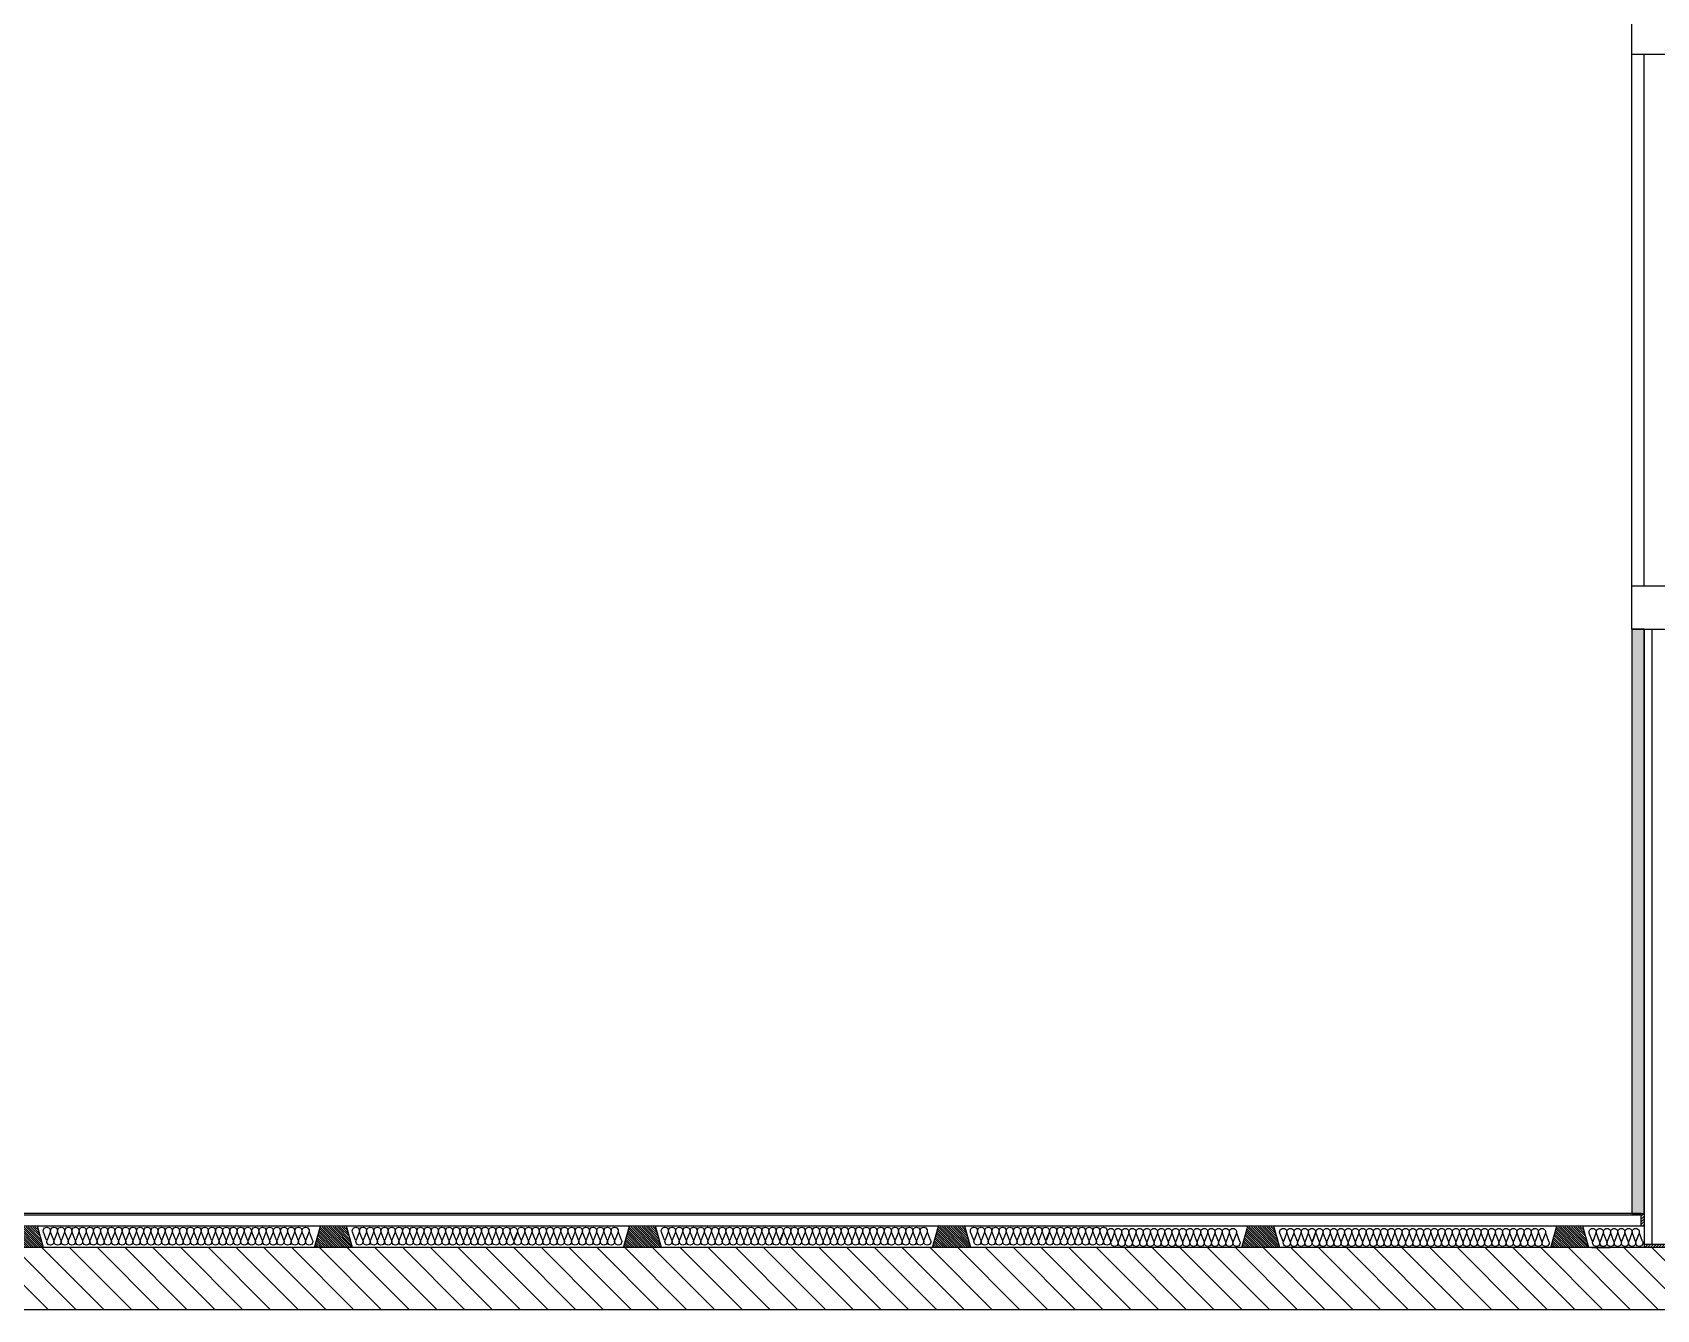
# Model space of a CAD drawing. Header units: millimetres. Extents: x 10 to 76.1, y 10 to 63.5.
# Drawn here: x 40.264 to 42.891, y 10 to 12.065 of the extents above; entities that cross this region are included whole.
import ezdxf

# ---------------------------------------------------------------- set-up
doc = ezdxf.new("R2010")
doc.units = ezdxf.units.MM
for name, color, linetype in [('durlok', 3, 'Continuous'), ('lana de vidrio', 2, 'Continuous'), ('Relleno', 9, 'Continuous'), ('relleno2d', 9, 'Continuous')]:
    doc.layers.add(name, color=color, linetype=linetype)

# ---------------------------------------------------------------- blocks, each defined once
blk = doc.blocks.new('*X8')
at = {"color": 0}
for p, q in [((628.8661, 452.4359), (628.8968, 452.4666)), ((628.8665, 452.4328), (628.9003, 452.4666)), ((628.8674, 452.4408), (628.8932, 452.4666)), ((628.8688, 452.4457), (628.8897, 452.4666)), ((628.87, 452.4328), (628.9038, 452.4666)), ((628.8702, 452.4506), (628.8862, 452.4666)), ((628.8715, 452.4555), (628.8826, 452.4666)), ((628.8729, 452.4604), (628.8791, 452.4666)), ((628.8736, 452.4328), (628.9074, 452.4666)), ((628.8743, 452.4653), (628.8756, 452.4666)), ((628.8771, 452.4328), (628.9109, 452.4666)), ((628.8806, 452.4328), (628.9145, 452.4666)), ((628.8842, 452.4328), (628.9175, 452.4661)), ((628.8877, 452.4328), (628.9183, 452.4633)), ((628.8912, 452.4328), (628.9191, 452.4606)), ((628.8948, 452.4328), (628.9198, 452.4578)), ((628.8983, 452.4328), (628.9206, 452.4551)), ((628.9019, 452.4328), (628.9214, 452.4523)), ((628.9054, 452.4328), (628.9222, 452.4495)), ((628.9089, 452.4328), (628.9229, 452.4468)), ((628.9125, 452.4328), (628.9237, 452.444)), ((628.916, 452.4328), (628.9245, 452.4412)), ((628.9195, 452.4328), (628.9253, 452.4385)), ((628.9231, 452.4328), (628.926, 452.4357)), ((628.9266, 452.4328), (628.9268, 452.4329))]:
    blk.add_line(p, q, dxfattribs=at)

msp = doc.modelspace()

# ---------------------------------------------------------------- hatches: boundary and pattern name
at = {"extrusion": (-1.22465e-16, 0, -1)}
h = msp.add_hatch(dxfattribs=at)
h.set_pattern_fill('ANSI31', color=256, scale=0.001, angle=90)
h.set_pattern_definition([(135, (-53.37065, -13.7664086), (-0.00224506403, -0.00224506403), [])])
h.paths.add_polyline_path([(-42.8714, 10.135), (-42.8664, 10.135), (-42.8664, 10.155), (-42.8714, 10.155)])
h = msp.add_hatch(dxfattribs=at)
h.set_pattern_fill('ANSI31', color=256, scale=0.001, angle=90)
h.set_pattern_definition([(135, (-55.8113595, -13.7664086), (-0.00224506403, -0.00224506403), [])])
edge = h.paths.add_edge_path()
edge.add_line((-43.1439, 10.105), (-42.8714, 10.105))
edge.add_line((-43.1439, 10.105), (-43.1439, 10.1))
edge.add_line((-43.1439, 10.1), (-42.8714, 10.1))
edge.add_line((-42.8714, 10.105), (-42.8714, 10.1))
at = {"layer": 'Relleno'}
h = msp.add_hatch(dxfattribs=at)
h.set_pattern_fill('DOTS', color=256, scale=0.005, angle=90)
h.paths.add_polyline_path([(12.6675, 10.155), (12.6475, 10.155), (12.6475, 12.715), (12.6675, 12.715)])
h.paths.add_polyline_path([(12.96, 10.155), (12.94, 10.155), (12.94, 12.715), (12.96, 12.715)])
h.paths.add_polyline_path([(19.1807, 10.155), (19.1607, 10.155), (19.1607, 12.715), (19.1807, 12.715)])
h.paths.add_polyline_path([(36.6306, 10.155), (36.6506, 10.155), (36.6506, 12.7366), (36.6306, 12.7366)])
h.paths.add_polyline_path([(42.8514, 10.155), (42.8714, 10.155), (42.8714, 11.1), (42.8514, 11.1)])
h.paths.add_polyline_path([(43.1439, 10.155), (43.1639, 10.155), (43.1639, 11.1), (43.1439, 11.1)])
h.paths.add_polyline_path([(43.1439, 12.1), (43.1639, 12.1), (43.1639, 12.7366), (43.1439, 12.7366)])
h.paths.add_polyline_path([(42.8514, 12.1), (42.8714, 12.1), (42.8714, 12.7366), (42.8514, 12.7366)])
h.paths.add_polyline_path([(45.2921, 10.155), (45.3121, 10.155), (45.3121, 12.7366), (45.2921, 12.7366)])
h.paths.add_polyline_path([(36.8806, 25.5073), (36.9006, 25.5073), (36.9006, 22.9473), (36.8806, 22.9473)])
h.paths.add_polyline_path([(44.119, 23.9523), (44.139, 23.9523), (44.139, 22.9473), (44.119, 22.9473)])
h.paths.add_polyline_path([(44.1192, 24.8923), (44.1392, 24.8923), (44.1392, 25.1489), (44.1192, 25.1489)])
h.paths.add_polyline_path([(12.6675, 23.9214), (12.6475, 23.9214), (12.6475, 24.8664), (12.6675, 24.8664)])
h.paths.add_polyline_path([(12.6475, 25.8664), (12.6675, 25.8664), (12.6675, 26.4814), (12.6475, 26.4814)])
at = {"layer": 'relleno2d', "linetype": 'Continuous'}
h = msp.add_hatch(dxfattribs=at)
h.set_pattern_fill('ANSI31', color=8, scale=0.01, angle=90, style=0)
h.paths.add_polyline_path([(45.8114, 10), (45.8114, 10.1), (36.1314, 10.1), (36.1314, 10)])

# ---------------------------------------------------------------- linework, layer by layer
at = {"extrusion": (-1.22465e-16, 0, -1)}
for p, q in [((42.8664, 10.155), (36.6356, 10.155)), ((42.8664, 10.135), (42.8664, 10.153)), ((43.1439, 10.105), (42.8714, 10.105)), ((42.8988, 10.105), (42.8714, 10.105)), ((42.8714, 10.105), (42.8714, 10.1))]:
    msp.add_line(p, q, dxfattribs=at)
at = {"linetype": 'Continuous', "extrusion": (0, 1, 0)}
for p, q in [((36.6356, 10.153), (42.8664, 10.153)), ((42.8664, 10.135), (36.6356, 10.135)), ((45.6064, 10.1), (36.3364, 10.1)), ((42.7864, 10.1), (42.8164, 10.1)), ((36.1314, 10), (45.8114, 10))]:
    msp.add_line(p, q, dxfattribs=at)
at = {"color": 1, "extrusion": (-1.22465e-16, 0, -1)}
msp.add_lwpolyline([(-42.8514, 10.155), (-42.8714, 10.155), (-42.8714, 11.1), (-42.8514, 11.1)], close=True, dxfattribs=at)
at = {"extrusion": (-1.22465e-16, 0, -1)}
msp.add_lwpolyline([(-42.8714, 10.135), (-42.8664, 10.135), (-42.8664, 10.155), (-42.8714, 10.155)], close=True, dxfattribs=at)
at = {"layer": 'durlok', "extrusion": (0, 1, 0)}
for p, q in [((42.8514, 12.03), (42.8514, 12.1)), ((42.8514, 12.03), (43.1164, 12.03)), ((42.8514, 11.17), (42.8514, 12.03)), ((42.8514, 11.17), (43.1164, 11.17)), ((42.8514, 11.1), (42.8514, 11.17)), ((42.8514, 11.1), (43.1639, 11.1))]:
    msp.add_line(p, q, dxfattribs=at)
at = {"layer": 'durlok'}
msp.add_line((42.8714, 11.17), (42.8714, 12.03), dxfattribs=at)
at = {"layer": 'durlok', "extrusion": (-1.22465e-16, 0, -1)}
for p, q in [((42.8714, 11.1), (42.8714, 10.105)), ((42.8839, 11.1), (42.8839, 10.105))]:
    msp.add_line(p, q, dxfattribs=at)
at = {"layer": 'lana de vidrio', "extrusion": (-1.22465e-16, 0, -1)}
for p, q in [((40.2818, 10.1), (40.2721, 10.135)), ((40.7202, 10.1), (40.73, 10.135)), ((40.7818, 10.1), (40.7721, 10.135)), ((41.2202, 10.1), (41.23, 10.135)), ((41.2818, 10.1), (41.2721, 10.135)), ((41.7202, 10.1), (41.73, 10.135)), ((41.7818, 10.1), (41.7721, 10.135)), ((42.2202, 10.1), (42.23, 10.135)), ((42.2818, 10.1), (42.2721, 10.135)), ((42.7202, 10.1), (42.73, 10.135)), ((42.7818, 10.1), (42.7721, 10.135))]:
    msp.add_line(p, q, dxfattribs=at)
at = {"layer": 'lana de vidrio', "color": 2, "extrusion": (-1.22465e-16, 0, -1)}
for p, q in [((40.2868, 10.112), (40.2818, 10.1253)), ((40.2868, 10.112), (40.2818, 10.1253)), ((40.2868, 10.112), (40.2818, 10.1253)), ((40.2926, 10.1253), (40.2876, 10.112)), ((40.2984, 10.112), (40.2934, 10.1253)), ((40.3042, 10.1253), (40.2992, 10.112)), ((40.31, 10.112), (40.305, 10.1253)), ((40.3158, 10.1253), (40.3108, 10.112)), ((40.3217, 10.112), (40.3166, 10.1253)), ((40.3275, 10.1253), (40.3224, 10.112)), ((40.3333, 10.112), (40.3282, 10.1253)), ((40.3391, 10.1253), (40.334, 10.112)), ((40.3449, 10.112), (40.3398, 10.1253)), ((40.3507, 10.1253), (40.3456, 10.112)), ((40.3565, 10.112), (40.3514, 10.1253)), ((40.3623, 10.1253), (40.3572, 10.112)), ((40.3681, 10.112), (40.3631, 10.1253)), ((40.3739, 10.1253), (40.3689, 10.112)), ((40.3739, 10.1253), (40.3689, 10.112)), ((40.3797, 10.112), (40.3747, 10.1253)), ((40.3855, 10.1253), (40.3805, 10.112)), ((40.3913, 10.112), (40.3863, 10.1253)), ((40.3971, 10.1253), (40.3921, 10.112)), ((40.4029, 10.112), (40.3979, 10.1253)), ((40.4088, 10.1253), (40.4037, 10.112)), ((40.4146, 10.112), (40.4095, 10.1253)), ((40.4204, 10.1253), (40.4153, 10.112)), ((40.4262, 10.112), (40.4211, 10.1253)), ((40.432, 10.1253), (40.4269, 10.112)), ((40.4378, 10.112), (40.4327, 10.1253)), ((40.4436, 10.1253), (40.4385, 10.112)), ((40.4494, 10.112), (40.4444, 10.1253)), ((40.4552, 10.1253), (40.4502, 10.112)), ((40.461, 10.112), (40.456, 10.1253)), ((40.4668, 10.1253), (40.4618, 10.112)), ((40.4726, 10.112), (40.4676, 10.1253)), ((40.4784, 10.1253), (40.4734, 10.112)), ((40.4842, 10.112), (40.4792, 10.1253)), ((40.4901, 10.1253), (40.485, 10.112)), ((40.4959, 10.112), (40.4908, 10.1253)), ((40.5017, 10.1253), (40.4966, 10.112)), ((40.5075, 10.112), (40.5024, 10.1253)), ((40.5133, 10.1253), (40.5082, 10.112)), ((40.5191, 10.112), (40.514, 10.1253)), ((40.5249, 10.1253), (40.5198, 10.112)), ((40.5307, 10.112), (40.5257, 10.1253)), ((40.5365, 10.1253), (40.5315, 10.112)), ((40.5423, 10.112), (40.5373, 10.1253)), ((40.5481, 10.1253), (40.5431, 10.112)), ((40.5539, 10.112), (40.5489, 10.1253)), ((40.5597, 10.1253), (40.5547, 10.112)), ((40.5655, 10.112), (40.5605, 10.1253)), ((40.5713, 10.1253), (40.5663, 10.112)), ((40.5772, 10.112), (40.5721, 10.1253)), ((40.583, 10.1253), (40.5779, 10.112)), ((40.5888, 10.112), (40.5837, 10.1253)), ((40.5946, 10.1253), (40.5895, 10.112)), ((40.6004, 10.112), (40.5953, 10.1253)), ((40.6062, 10.1253), (40.6011, 10.112)), ((40.612, 10.112), (40.6069, 10.1253)), ((40.6178, 10.1253), (40.6128, 10.112)), ((40.6184, 10.1253), (40.6133, 10.112)), ((40.6242, 10.112), (40.6191, 10.1253)), ((40.63, 10.1253), (40.6249, 10.112)), ((40.6358, 10.112), (40.6307, 10.1253)), ((40.6358, 10.112), (40.6307, 10.1253)), ((40.6416, 10.1253), (40.6366, 10.112)), ((40.6474, 10.112), (40.6424, 10.1253)), ((40.6532, 10.1253), (40.6482, 10.112)), ((40.659, 10.112), (40.654, 10.1253)), ((40.6648, 10.1253), (40.6598, 10.112)), ((40.6706, 10.112), (40.6656, 10.1253)), ((40.6764, 10.1253), (40.6714, 10.112)), ((40.6823, 10.112), (40.6772, 10.1253)), ((40.6881, 10.1253), (40.683, 10.112)), ((40.6939, 10.112), (40.6888, 10.1253)), ((40.6997, 10.1253), (40.6946, 10.112)), ((40.7055, 10.112), (40.7004, 10.1253)), ((40.7113, 10.1253), (40.7062, 10.112)), ((40.7171, 10.112), (40.712, 10.1253)), ((40.7171, 10.112), (40.712, 10.1253)), ((40.7171, 10.112), (40.712, 10.1253)), ((40.7868, 10.112), (40.7817, 10.1253)), ((40.7926, 10.1253), (40.7875, 10.112)), ((40.7984, 10.112), (40.7933, 10.1253)), ((40.8042, 10.1253), (40.7991, 10.112)), ((40.8042, 10.1253), (40.7991, 10.112)), ((40.81, 10.112), (40.805, 10.1253)), ((40.8158, 10.1253), (40.8108, 10.112)), ((40.8216, 10.112), (40.8166, 10.1253)), ((40.8274, 10.1253), (40.8224, 10.112)), ((40.8332, 10.112), (40.8282, 10.1253)), ((40.839, 10.1253), (40.834, 10.112)), ((40.8448, 10.112), (40.8398, 10.1253)), ((40.8507, 10.1253), (40.8456, 10.112)), ((40.8565, 10.112), (40.8514, 10.1253)), ((40.8623, 10.1253), (40.8572, 10.112)), ((40.8681, 10.112), (40.863, 10.1253)), ((40.8739, 10.1253), (40.8688, 10.112)), ((40.8797, 10.112), (40.8746, 10.1253)), ((40.8855, 10.1253), (40.8804, 10.112)), ((40.8913, 10.112), (40.8863, 10.1253)), ((40.8971, 10.1253), (40.8921, 10.112)), ((40.9029, 10.112), (40.8979, 10.1253)), ((40.9087, 10.1253), (40.9037, 10.112)), ((40.9145, 10.112), (40.9095, 10.1253)), ((40.9203, 10.1253), (40.9153, 10.112)), ((40.9261, 10.112), (40.9211, 10.1253)), ((40.932, 10.1253), (40.9269, 10.112)), ((40.9378, 10.112), (40.9327, 10.1253)), ((40.9436, 10.1253), (40.9385, 10.112)), ((40.9494, 10.112), (40.9443, 10.1253)), ((40.9552, 10.1253), (40.9501, 10.112)), ((40.961, 10.112), (40.9559, 10.1253)), ((40.9668, 10.1253), (40.9617, 10.112)), ((40.9726, 10.112), (40.9675, 10.1253)), ((40.9784, 10.1253), (40.9734, 10.112)), ((40.9842, 10.112), (40.9792, 10.1253)), ((40.99, 10.1253), (40.985, 10.112)), ((40.9958, 10.112), (40.9908, 10.1253)), ((41.0016, 10.1253), (40.9966, 10.112)), ((41.0074, 10.112), (41.0024, 10.1253)), ((41.0132, 10.1253), (41.0082, 10.112)), ((41.0191, 10.112), (41.014, 10.1253)), ((41.0249, 10.1253), (41.0198, 10.112)), ((41.0307, 10.112), (41.0256, 10.1253)), ((41.0365, 10.1253), (41.0314, 10.112)), ((41.0423, 10.112), (41.0372, 10.1253)), ((41.0481, 10.1253), (41.043, 10.112)), ((41.0487, 10.1253), (41.0436, 10.112)), ((41.0545, 10.112), (41.0494, 10.1253)), ((41.0603, 10.1253), (41.0552, 10.112)), ((41.0661, 10.112), (41.061, 10.1253)), ((41.0661, 10.112), (41.061, 10.1253)), ((41.0719, 10.1253), (41.0668, 10.112)), ((41.0777, 10.112), (41.0726, 10.1253)), ((41.0835, 10.1253), (41.0785, 10.112)), ((41.0893, 10.112), (41.0843, 10.1253)), ((41.0951, 10.1253), (41.0901, 10.112)), ((41.1009, 10.112), (41.0959, 10.1253)), ((41.1067, 10.1253), (41.1017, 10.112)), ((41.1125, 10.112), (41.1075, 10.1253)), ((41.1183, 10.1253), (41.1133, 10.112)), ((41.1241, 10.112), (41.1191, 10.1253)), ((41.13, 10.1253), (41.1249, 10.112)), ((41.1358, 10.112), (41.1307, 10.1253)), ((41.1416, 10.1253), (41.1365, 10.112)), ((41.1474, 10.112), (41.1423, 10.1253)), ((41.1474, 10.112), (41.1423, 10.1253)), ((41.1474, 10.112), (41.1423, 10.1253)), ((41.1532, 10.1253), (41.1481, 10.112)), ((41.159, 10.112), (41.1539, 10.1253)), ((41.1648, 10.1253), (41.1597, 10.112)), ((41.1706, 10.112), (41.1656, 10.1253)), ((41.1764, 10.1253), (41.1714, 10.112)), ((41.1822, 10.112), (41.1772, 10.1253)), ((41.188, 10.1253), (41.183, 10.112)), ((41.1938, 10.112), (41.1888, 10.1253)), ((41.1996, 10.1253), (41.1946, 10.112)), ((41.2054, 10.112), (41.2004, 10.1253)), ((41.2113, 10.1253), (41.2062, 10.112)), ((41.2171, 10.112), (41.212, 10.1253)), ((41.2867, 10.112), (41.2817, 10.1253)), ((41.2926, 10.1253), (41.2875, 10.112)), ((41.2984, 10.112), (41.2933, 10.1253)), ((41.3042, 10.1253), (41.2991, 10.112)), ((41.31, 10.112), (41.3049, 10.1253)), ((41.3158, 10.1253), (41.3107, 10.112)), ((41.3216, 10.112), (41.3165, 10.1253)), ((41.3274, 10.1253), (41.3223, 10.112)), ((41.3332, 10.112), (41.3281, 10.1253)), ((41.339, 10.1253), (41.334, 10.112)), ((41.3448, 10.112), (41.3398, 10.1253)), ((41.3506, 10.1253), (41.3456, 10.112)), ((41.3564, 10.112), (41.3514, 10.1253)), ((41.3622, 10.1253), (41.3572, 10.112)), ((41.368, 10.112), (41.363, 10.1253)), ((41.3738, 10.1253), (41.3688, 10.112)), ((41.3797, 10.112), (41.3746, 10.1253)), ((41.3855, 10.1253), (41.3804, 10.112)), ((41.3913, 10.112), (41.3862, 10.1253)), ((41.3971, 10.1253), (41.392, 10.112)), ((41.4029, 10.112), (41.3978, 10.1253)), ((41.4087, 10.1253), (41.4036, 10.112)), ((41.4145, 10.112), (41.4094, 10.1253)), ((41.4203, 10.1253), (41.4153, 10.112)), ((41.4261, 10.112), (41.4211, 10.1253)), ((41.4319, 10.1253), (41.4269, 10.112)), ((41.4377, 10.112), (41.4327, 10.1253)), ((41.4435, 10.1253), (41.4385, 10.112)), ((41.4493, 10.112), (41.4443, 10.1253)), ((41.4551, 10.1253), (41.4501, 10.112)), ((41.461, 10.112), (41.4559, 10.1253)), ((41.4668, 10.1253), (41.4617, 10.112)), ((41.4726, 10.112), (41.4675, 10.1253)), ((41.4784, 10.1253), (41.4733, 10.112)), ((41.4789, 10.1253), (41.4739, 10.112)), ((41.4847, 10.112), (41.4797, 10.1253)), ((41.4906, 10.1253), (41.4855, 10.112)), ((41.4964, 10.112), (41.4913, 10.1253)), ((41.4964, 10.112), (41.4913, 10.1253)), ((41.5022, 10.1253), (41.4971, 10.112)), ((41.508, 10.112), (41.5029, 10.1253)), ((41.5138, 10.1253), (41.5087, 10.112)), ((41.5196, 10.112), (41.5145, 10.1253)), ((41.5254, 10.1253), (41.5203, 10.112)), ((41.5312, 10.112), (41.5262, 10.1253)), ((41.537, 10.1253), (41.532, 10.112)), ((41.5428, 10.112), (41.5378, 10.1253)), ((41.5486, 10.1253), (41.5436, 10.112)), ((41.5544, 10.112), (41.5494, 10.1253)), ((41.5602, 10.1253), (41.5552, 10.112)), ((41.566, 10.112), (41.561, 10.1253)), ((41.5719, 10.1253), (41.5668, 10.112)), ((41.5777, 10.112), (41.5726, 10.1253)), ((41.5777, 10.112), (41.5726, 10.1253)), ((41.5777, 10.112), (41.5726, 10.1253)), ((41.5835, 10.1253), (41.5784, 10.112)), ((41.5893, 10.112), (41.5842, 10.1253)), ((41.5951, 10.1253), (41.59, 10.112)), ((41.6009, 10.112), (41.5958, 10.1253)), ((41.6067, 10.1253), (41.6016, 10.112)), ((41.6125, 10.112), (41.6075, 10.1253)), ((41.6183, 10.1253), (41.6133, 10.112)), ((41.6241, 10.112), (41.6191, 10.1253)), ((41.6299, 10.1253), (41.6249, 10.112)), ((41.6357, 10.112), (41.6307, 10.1253)), ((41.6415, 10.1253), (41.6365, 10.112)), ((41.6473, 10.112), (41.6423, 10.1253)), ((41.6532, 10.1253), (41.6481, 10.112)), ((41.659, 10.112), (41.6539, 10.1253)), ((41.6648, 10.1253), (41.6597, 10.112)), ((41.6648, 10.1253), (41.6597, 10.112)), ((41.6706, 10.112), (41.6655, 10.1253)), ((41.6764, 10.1253), (41.6713, 10.112)), ((41.6822, 10.112), (41.6771, 10.1253)), ((41.688, 10.1253), (41.6829, 10.112)), ((41.6938, 10.112), (41.6887, 10.1253)), ((41.6996, 10.1253), (41.6946, 10.112)), ((41.7054, 10.112), (41.7004, 10.1253)), ((41.7112, 10.1253), (41.7062, 10.112)), ((41.717, 10.112), (41.712, 10.1253)), ((41.7867, 10.112), (41.7817, 10.1253)), ((41.7925, 10.1253), (41.7875, 10.112)), ((41.7983, 10.112), (41.7933, 10.1253)), ((41.8041, 10.1253), (41.7991, 10.112)), ((41.8099, 10.112), (41.8049, 10.1253)), ((41.8157, 10.1253), (41.8107, 10.112)), ((41.8216, 10.112), (41.8165, 10.1253)), ((41.8274, 10.1253), (41.8223, 10.112)), ((41.8332, 10.112), (41.8281, 10.1253)), ((41.839, 10.1253), (41.8339, 10.112)), ((41.8448, 10.112), (41.8397, 10.1253)), ((41.8506, 10.1253), (41.8455, 10.112)), ((41.8564, 10.112), (41.8513, 10.1253)), ((41.8622, 10.1253), (41.8572, 10.112)), ((41.868, 10.112), (41.863, 10.1253)), ((41.8738, 10.1253), (41.8688, 10.112)), ((41.8796, 10.112), (41.8746, 10.1253)), ((41.8854, 10.1253), (41.8804, 10.112)), ((41.8912, 10.112), (41.8862, 10.1253)), ((41.897, 10.1253), (41.892, 10.112)), ((41.9029, 10.112), (41.8978, 10.1253)), ((41.9087, 10.1253), (41.9036, 10.112)), ((41.9092, 10.1253), (41.9042, 10.112)), ((41.915, 10.112), (41.91, 10.1253)), ((41.9208, 10.1253), (41.9158, 10.112)), ((41.9266, 10.112), (41.9216, 10.1253)), ((41.9266, 10.112), (41.9216, 10.1253)), ((41.9325, 10.1253), (41.9274, 10.112)), ((41.9383, 10.112), (41.9332, 10.1253)), ((41.9441, 10.1253), (41.939, 10.112)), ((41.9499, 10.112), (41.9448, 10.1253)), ((41.9557, 10.1253), (41.9506, 10.112)), ((41.9615, 10.112), (41.9564, 10.1253)), ((41.9673, 10.1253), (41.9622, 10.112)), ((41.9731, 10.112), (41.9681, 10.1253)), ((41.9789, 10.1253), (41.9739, 10.112)), ((41.9847, 10.112), (41.9797, 10.1253)), ((41.9905, 10.1253), (41.9855, 10.112)), ((41.9963, 10.112), (41.9913, 10.1253)), ((42.0021, 10.1253), (41.9971, 10.112)), ((42.0079, 10.112), (42.0029, 10.1253)), ((42.0083, 10.1099), (42.0033, 10.1232)), ((42.0083, 10.1099), (42.0033, 10.1232)), ((42.0141, 10.1232), (42.0091, 10.1099)), ((42.0199, 10.1099), (42.0149, 10.1232)), ((42.0257, 10.1232), (42.0207, 10.1099)), ((42.0316, 10.1099), (42.0265, 10.1232)), ((42.0374, 10.1232), (42.0323, 10.1099)), ((42.0432, 10.1099), (42.0381, 10.1232)), ((42.049, 10.1232), (42.0439, 10.1099)), ((42.0548, 10.1099), (42.0497, 10.1232)), ((42.0606, 10.1232), (42.0555, 10.1099)), ((42.0664, 10.1099), (42.0613, 10.1232)), ((42.0722, 10.1232), (42.0671, 10.1099)), ((42.078, 10.1099), (42.073, 10.1232)), ((42.0838, 10.1232), (42.0788, 10.1099)), ((42.0896, 10.1099), (42.0846, 10.1232)), ((42.0954, 10.1232), (42.0904, 10.1099)), ((42.0954, 10.1232), (42.0904, 10.1099)), ((42.1012, 10.1099), (42.0962, 10.1232)), ((42.107, 10.1232), (42.102, 10.1099)), ((42.1128, 10.1099), (42.1078, 10.1232)), ((42.1187, 10.1232), (42.1136, 10.1099)), ((42.1245, 10.1099), (42.1194, 10.1232)), ((42.1303, 10.1232), (42.1252, 10.1099)), ((42.1361, 10.1099), (42.131, 10.1232)), ((42.1419, 10.1232), (42.1368, 10.1099)), ((42.1477, 10.1099), (42.1426, 10.1232)), ((42.1535, 10.1232), (42.1484, 10.1099)), ((42.1593, 10.1099), (42.1543, 10.1232)), ((42.1651, 10.1232), (42.1601, 10.1099)), ((42.1709, 10.1099), (42.1659, 10.1232)), ((42.1767, 10.1232), (42.1717, 10.1099)), ((42.1825, 10.1099), (42.1775, 10.1232)), ((42.1883, 10.1232), (42.1833, 10.1099)), ((42.1941, 10.1099), (42.1891, 10.1232)), ((42.2, 10.1232), (42.1949, 10.1099)), ((42.2058, 10.1099), (42.2007, 10.1232)), ((42.2116, 10.1232), (42.2065, 10.1099)), ((42.2174, 10.1099), (42.2123, 10.1232)), ((42.2871, 10.1099), (42.282, 10.1232)), ((42.2929, 10.1232), (42.2878, 10.1099)), ((42.2987, 10.1099), (42.2936, 10.1232)), ((42.3045, 10.1232), (42.2994, 10.1099)), ((42.3103, 10.1099), (42.3052, 10.1232)), ((42.3161, 10.1232), (42.311, 10.1099)), ((42.3219, 10.1099), (42.3168, 10.1232)), ((42.3277, 10.1232), (42.3227, 10.1099)), ((42.3335, 10.1099), (42.3285, 10.1232)), ((42.3393, 10.1232), (42.3343, 10.1099)), ((42.3399, 10.1232), (42.3348, 10.1099)), ((42.3457, 10.1099), (42.3406, 10.1232)), ((42.3515, 10.1232), (42.3465, 10.1099)), ((42.3573, 10.1099), (42.3523, 10.1232)), ((42.3573, 10.1099), (42.3523, 10.1232)), ((42.3631, 10.1232), (42.3581, 10.1099)), ((42.3689, 10.1099), (42.3639, 10.1232)), ((42.3747, 10.1232), (42.3697, 10.1099)), ((42.3805, 10.1099), (42.3755, 10.1232)), ((42.3863, 10.1232), (42.3813, 10.1099)), ((42.3922, 10.1099), (42.3871, 10.1232)), ((42.398, 10.1232), (42.3929, 10.1099)), ((42.4038, 10.1099), (42.3987, 10.1232)), ((42.4096, 10.1232), (42.4045, 10.1099)), ((42.4154, 10.1099), (42.4103, 10.1232)), ((42.4212, 10.1232), (42.4161, 10.1099)), ((42.427, 10.1099), (42.4219, 10.1232)), ((42.4328, 10.1232), (42.4277, 10.1099)), ((42.4386, 10.1099), (42.4336, 10.1232)), ((42.4386, 10.1099), (42.4336, 10.1232)), ((42.4386, 10.1099), (42.4336, 10.1232)), ((42.4444, 10.1232), (42.4394, 10.1099)), ((42.4502, 10.1099), (42.4452, 10.1232)), ((42.456, 10.1232), (42.451, 10.1099)), ((42.4618, 10.1099), (42.4568, 10.1232)), ((42.4676, 10.1232), (42.4626, 10.1099)), ((42.4734, 10.1099), (42.4684, 10.1232)), ((42.4793, 10.1232), (42.4742, 10.1099)), ((42.4851, 10.1099), (42.48, 10.1232)), ((42.4909, 10.1232), (42.4858, 10.1099)), ((42.4967, 10.1099), (42.4916, 10.1232)), ((42.5025, 10.1232), (42.4974, 10.1099)), ((42.5083, 10.1099), (42.5032, 10.1232)), ((42.5141, 10.1232), (42.509, 10.1099)), ((42.5199, 10.1099), (42.5149, 10.1232)), ((42.5257, 10.1232), (42.5207, 10.1099)), ((42.5257, 10.1232), (42.5207, 10.1099)), ((42.5315, 10.1099), (42.5265, 10.1232)), ((42.5373, 10.1232), (42.5323, 10.1099)), ((42.5431, 10.1099), (42.5381, 10.1232)), ((42.5489, 10.1232), (42.5439, 10.1099)), ((42.5547, 10.1099), (42.5497, 10.1232)), ((42.5606, 10.1232), (42.5555, 10.1099)), ((42.5664, 10.1099), (42.5613, 10.1232)), ((42.5722, 10.1232), (42.5671, 10.1099)), ((42.578, 10.1099), (42.5729, 10.1232)), ((42.5838, 10.1232), (42.5787, 10.1099)), ((42.5896, 10.1099), (42.5845, 10.1232)), ((42.5954, 10.1232), (42.5903, 10.1099)), ((42.6012, 10.1099), (42.5962, 10.1232)), ((42.607, 10.1232), (42.602, 10.1099)), ((42.6128, 10.1099), (42.6078, 10.1232)), ((42.6186, 10.1232), (42.6136, 10.1099)), ((42.6244, 10.1099), (42.6194, 10.1232)), ((42.6302, 10.1232), (42.6252, 10.1099)), ((42.636, 10.1099), (42.631, 10.1232)), ((42.6419, 10.1232), (42.6368, 10.1099)), ((42.6477, 10.1099), (42.6426, 10.1232)), ((42.6535, 10.1232), (42.6484, 10.1099)), ((42.6593, 10.1099), (42.6542, 10.1232)), ((42.6651, 10.1232), (42.66, 10.1099)), ((42.6709, 10.1099), (42.6658, 10.1232)), ((42.6767, 10.1232), (42.6716, 10.1099)), ((42.6825, 10.1099), (42.6774, 10.1232)), ((42.6883, 10.1232), (42.6833, 10.1099)), ((42.6941, 10.1099), (42.6891, 10.1232)), ((42.6999, 10.1232), (42.6949, 10.1099)), ((42.7057, 10.1099), (42.7007, 10.1232)), ((42.7115, 10.1232), (42.7065, 10.1099)), ((42.7173, 10.1099), (42.7123, 10.1232)), ((42.7876, 10.1099), (42.7825, 10.1232)), ((42.7876, 10.1099), (42.7825, 10.1232)), ((42.7934, 10.1232), (42.7884, 10.1099)), ((42.7992, 10.1099), (42.7942, 10.1232)), ((42.805, 10.1232), (42.8, 10.1099)), ((42.8108, 10.1099), (42.8058, 10.1232)), ((42.8166, 10.1232), (42.8116, 10.1099)), ((42.8224, 10.1099), (42.8174, 10.1232)), ((42.8282, 10.1232), (42.8232, 10.1099)), ((42.834, 10.1099), (42.829, 10.1232)), ((42.8399, 10.1232), (42.8348, 10.1099)), ((42.8457, 10.1099), (42.8406, 10.1232)), ((42.8515, 10.1232), (42.8464, 10.1099)), ((42.8573, 10.1099), (42.8522, 10.1232)), ((42.8631, 10.1232), (42.858, 10.1099)), ((42.8689, 10.1099), (42.8638, 10.1232))]:
    msp.add_line(p, q, dxfattribs=at)
for centre, start, end in [((-40.2872, 10.1273), 339.2034, 200.7966), ((-40.2988, 10.1273), 339.2034, 200.7966), ((-40.3104, 10.1273), 339.2034, 200.7966), ((-40.322, 10.1273), 339.2034, 200.7966), ((-40.3336, 10.1273), 339.2034, 200.7966), ((-40.3453, 10.1273), 339.2034, 200.7966), ((-40.3569, 10.1273), 339.2034, 200.7966), ((-40.3685, 10.1273), 339.2034, 200.7966), ((-40.3801, 10.1273), 339.2034, 200.7966), ((-40.3917, 10.1273), 339.2034, 200.7966), ((-40.4033, 10.1273), 339.2034, 200.7966), ((-40.4149, 10.1273), 339.2034, 200.7966), ((-40.4266, 10.1273), 339.2034, 200.7966), ((-40.4382, 10.1273), 339.2034, 200.7966), ((-40.4498, 10.1273), 339.2034, 200.7966), ((-40.4614, 10.1273), 339.2034, 200.7966), ((-40.473, 10.1273), 339.2034, 200.7966), ((-40.4846, 10.1273), 339.2034, 200.7966), ((-40.4962, 10.1273), 339.2034, 200.7966), ((-40.5079, 10.1273), 339.2034, 200.7966), ((-40.5195, 10.1273), 339.2034, 200.7966), ((-40.5311, 10.1273), 339.2034, 200.7966), ((-40.5427, 10.1273), 339.2034, 200.7966), ((-40.5543, 10.1273), 339.2034, 200.7966), ((-40.5659, 10.1273), 339.2034, 200.7966), ((-40.5775, 10.1273), 339.2034, 200.7966), ((-40.5891, 10.1273), 339.2034, 200.7966), ((-40.6008, 10.1273), 339.2034, 200.7966), ((-40.6124, 10.1273), 339.2034, 200.7966), ((-40.6246, 10.1273), 339.2034, 200.7966), ((-40.6362, 10.1273), 339.2034, 200.7966), ((-40.6478, 10.1273), 339.2034, 200.7966), ((-40.6594, 10.1273), 339.2034, 200.7966), ((-40.671, 10.1273), 339.2034, 200.7966), ((-40.6826, 10.1273), 339.2034, 200.7966), ((-40.6942, 10.1273), 339.2034, 200.7966), ((-40.7059, 10.1273), 339.2034, 200.7966), ((-40.7872, 10.1273), 339.2034, 200.7966), ((-40.7988, 10.1273), 339.2034, 200.7966), ((-40.8104, 10.1273), 339.2034, 200.7966), ((-40.822, 10.1273), 339.2034, 200.7966), ((-40.8336, 10.1273), 339.2034, 200.7966), ((-40.8452, 10.1273), 339.2034, 200.7966), ((-40.8568, 10.1273), 339.2034, 200.7966), ((-40.8685, 10.1273), 339.2034, 200.7966), ((-40.8801, 10.1273), 339.2034, 200.7966), ((-40.8917, 10.1273), 339.2034, 200.7966), ((-40.9033, 10.1273), 339.2034, 200.7966), ((-40.9149, 10.1273), 339.2034, 200.7966), ((-40.9265, 10.1273), 339.2034, 200.7966), ((-40.9381, 10.1273), 339.2034, 200.7966), ((-40.9497, 10.1273), 339.2034, 200.7966), ((-40.9614, 10.1273), 339.2034, 200.7966), ((-40.973, 10.1273), 339.2034, 200.7966), ((-40.9846, 10.1273), 339.2034, 200.7966), ((-40.9962, 10.1273), 339.2034, 200.7966), ((-41.0078, 10.1273), 339.2034, 200.7966), ((-41.0194, 10.1273), 339.2034, 200.7966), ((-41.031, 10.1273), 339.2034, 200.7966), ((-41.0427, 10.1273), 339.2034, 200.7966), ((-41.0548, 10.1273), 339.2034, 200.7966), ((-41.0665, 10.1273), 339.2034, 200.7966), ((-41.0781, 10.1273), 339.2034, 200.7966), ((-41.0897, 10.1273), 339.2034, 200.7966), ((-41.1013, 10.1273), 339.2034, 200.7966), ((-41.1129, 10.1273), 339.2034, 200.7966), ((-41.1245, 10.1273), 339.2034, 200.7966), ((-41.1361, 10.1273), 339.2034, 200.7966), ((-41.1478, 10.1273), 339.2034, 200.7966), ((-41.1594, 10.1273), 339.2034, 200.7966), ((-41.171, 10.1273), 339.2034, 200.7966), ((-41.1826, 10.1273), 339.2034, 200.7966), ((-41.1942, 10.1273), 339.2034, 200.7966), ((-41.2058, 10.1273), 339.2034, 200.7966), ((-41.2871, 10.1273), 339.2034, 200.7966), ((-41.2987, 10.1273), 339.2034, 200.7966), ((-41.3103, 10.1273), 339.2034, 200.7966), ((-41.322, 10.1273), 339.2034, 200.7966), ((-41.3336, 10.1273), 339.2034, 200.7966), ((-41.3452, 10.1273), 339.2034, 200.7966), ((-41.3568, 10.1273), 339.2034, 200.7966), ((-41.3684, 10.1273), 339.2034, 200.7966), ((-41.38, 10.1273), 339.2034, 200.7966), ((-41.3916, 10.1273), 339.2034, 200.7966), ((-41.4033, 10.1273), 339.2034, 200.7966), ((-41.4149, 10.1273), 339.2034, 200.7966), ((-41.4265, 10.1273), 339.2034, 200.7966), ((-41.4381, 10.1273), 339.2034, 200.7966), ((-41.4497, 10.1273), 339.2034, 200.7966), ((-41.4613, 10.1273), 339.2034, 200.7966), ((-41.4729, 10.1273), 339.2034, 200.7966), ((-41.4851, 10.1273), 339.2034, 200.7966), ((-41.4967, 10.1273), 339.2034, 200.7966), ((-41.5084, 10.1273), 339.2034, 200.7966), ((-41.52, 10.1273), 339.2034, 200.7966), ((-41.5316, 10.1273), 339.2034, 200.7966), ((-41.5432, 10.1273), 339.2034, 200.7966), ((-41.5548, 10.1273), 339.2034, 200.7966), ((-41.5664, 10.1273), 339.2034, 200.7966), ((-41.578, 10.1273), 339.2034, 200.7966), ((-41.5897, 10.1273), 339.2034, 200.7966), ((-41.6013, 10.1273), 339.2034, 200.7966), ((-41.6129, 10.1273), 339.2034, 200.7966), ((-41.6245, 10.1273), 339.2034, 200.7966), ((-41.6361, 10.1273), 339.2034, 200.7966), ((-41.6477, 10.1273), 339.2034, 200.7966), ((-41.6593, 10.1273), 339.2034, 200.7966), ((-41.671, 10.1273), 339.2034, 200.7966), ((-41.6826, 10.1273), 339.2034, 200.7966), ((-41.6942, 10.1273), 339.2034, 200.7966), ((-41.7058, 10.1273), 339.2034, 200.7966), ((-41.7871, 10.1273), 339.2034, 200.7966), ((-41.7987, 10.1273), 339.2034, 200.7966), ((-41.8103, 10.1273), 339.2034, 200.7966), ((-41.8219, 10.1273), 339.2034, 200.7966), ((-41.8335, 10.1273), 339.2034, 200.7966), ((-41.8452, 10.1273), 339.2034, 200.7966), ((-41.8568, 10.1273), 339.2034, 200.7966), ((-41.8684, 10.1273), 339.2034, 200.7966), ((-41.88, 10.1273), 339.2034, 200.7966), ((-41.8916, 10.1273), 339.2034, 200.7966), ((-41.9032, 10.1273), 339.2034, 200.7966), ((-41.9154, 10.1273), 339.2034, 200.7966), ((-41.927, 10.1273), 339.2034, 200.7966), ((-41.9386, 10.1273), 339.2034, 200.7966), ((-41.9503, 10.1273), 339.2034, 200.7966), ((-41.9619, 10.1273), 339.2034, 200.7966), ((-41.9735, 10.1273), 339.2034, 200.7966), ((-41.9851, 10.1273), 339.2034, 200.7966), ((-41.9967, 10.1273), 339.2034, 200.7966), ((-42.0087, 10.1253), 339.2034, 200.7966), ((-42.0203, 10.1253), 339.2034, 200.7966), ((-42.0319, 10.1253), 339.2034, 200.7966), ((-42.0435, 10.1253), 339.2034, 200.7966), ((-42.0552, 10.1253), 339.2034, 200.7966), ((-42.0668, 10.1253), 339.2034, 200.7966), ((-42.0784, 10.1253), 339.2034, 200.7966), ((-42.09, 10.1253), 339.2034, 200.7966), ((-42.1016, 10.1253), 339.2034, 200.7966), ((-42.1132, 10.1253), 339.2034, 200.7966), ((-42.1248, 10.1253), 339.2034, 200.7966), ((-42.1365, 10.1253), 339.2034, 200.7966), ((-42.1481, 10.1253), 339.2034, 200.7966), ((-42.1597, 10.1253), 339.2034, 200.7966), ((-42.1713, 10.1253), 339.2034, 200.7966), ((-42.1829, 10.1253), 339.2034, 200.7966), ((-42.1945, 10.1253), 339.2034, 200.7966), ((-42.2061, 10.1253), 339.2034, 200.7966), ((-42.2874, 10.1253), 339.2034, 200.7966), ((-42.299, 10.1253), 339.2034, 200.7966), ((-42.3107, 10.1253), 339.2034, 200.7966), ((-42.3223, 10.1253), 339.2034, 200.7966), ((-42.3339, 10.1253), 339.2034, 200.7966), ((-42.3461, 10.1253), 339.2034, 200.7966), ((-42.3577, 10.1253), 339.2034, 200.7966), ((-42.3693, 10.1253), 339.2034, 200.7966), ((-42.3809, 10.1253), 339.2034, 200.7966), ((-42.3925, 10.1253), 339.2034, 200.7966), ((-42.4041, 10.1253), 339.2034, 200.7966), ((-42.4158, 10.1253), 339.2034, 200.7966), ((-42.4274, 10.1253), 339.2034, 200.7966), ((-42.439, 10.1253), 339.2034, 200.7966), ((-42.4506, 10.1253), 339.2034, 200.7966), ((-42.4622, 10.1253), 339.2034, 200.7966), ((-42.4738, 10.1253), 339.2034, 200.7966), ((-42.4854, 10.1253), 339.2034, 200.7966), ((-42.4971, 10.1253), 339.2034, 200.7966), ((-42.5087, 10.1253), 339.2034, 200.7966), ((-42.5203, 10.1253), 339.2034, 200.7966), ((-42.5319, 10.1253), 339.2034, 200.7966), ((-42.5435, 10.1253), 339.2034, 200.7966), ((-42.5551, 10.1253), 339.2034, 200.7966), ((-42.5667, 10.1253), 339.2034, 200.7966), ((-42.5784, 10.1253), 339.2034, 200.7966), ((-42.59, 10.1253), 339.2034, 200.7966), ((-42.6016, 10.1253), 339.2034, 200.7966), ((-42.6132, 10.1253), 339.2034, 200.7966), ((-42.6248, 10.1253), 339.2034, 200.7966), ((-42.6364, 10.1253), 339.2034, 200.7966), ((-42.648, 10.1253), 339.2034, 200.7966), ((-42.6596, 10.1253), 339.2034, 200.7966), ((-42.6713, 10.1253), 339.2034, 200.7966), ((-42.6829, 10.1253), 339.2034, 200.7966), ((-42.6945, 10.1253), 339.2034, 200.7966), ((-42.7061, 10.1253), 339.2034, 200.7966), ((-42.788, 10.1253), 339.2034, 200.7966), ((-42.7996, 10.1253), 339.2034, 200.7966), ((-42.8112, 10.1253), 339.2034, 200.7966), ((-42.8228, 10.1253), 339.2034, 200.7966), ((-42.8344, 10.1253), 339.2034, 200.7966), ((-42.846, 10.1253), 339.2034, 200.7966), ((-42.8577, 10.1253), 339.2034, 200.7966), ((-40.293, 10.1099), 159.2034, 20.7966), ((-40.3046, 10.1099), 159.2034, 20.7966), ((-40.3162, 10.1099), 159.2034, 20.7966), ((-40.3278, 10.1099), 159.2034, 20.7966), ((-40.3394, 10.1099), 159.2034, 20.7966), ((-40.3511, 10.1099), 159.2034, 20.7966), ((-40.3627, 10.1099), 159.2034, 20.7966), ((-40.3743, 10.1099), 159.2034, 20.7966), ((-40.3859, 10.1099), 159.2034, 20.7966), ((-40.3975, 10.1099), 159.2034, 20.7966), ((-40.4091, 10.1099), 159.2034, 20.7966), ((-40.4207, 10.1099), 159.2034, 20.7966), ((-40.4324, 10.1099), 159.2034, 20.7966), ((-40.444, 10.1099), 159.2034, 20.7966), ((-40.4556, 10.1099), 159.2034, 20.7966), ((-40.4672, 10.1099), 159.2034, 20.7966), ((-40.4788, 10.1099), 159.2034, 20.7966), ((-40.4904, 10.1099), 159.2034, 20.7966), ((-40.502, 10.1099), 159.2034, 20.7966), ((-40.5137, 10.1099), 159.2034, 20.7966), ((-40.5253, 10.1099), 159.2034, 20.7966), ((-40.5369, 10.1099), 159.2034, 20.7966), ((-40.5485, 10.1099), 159.2034, 20.7966), ((-40.5601, 10.1099), 159.2034, 20.7966), ((-40.5717, 10.1099), 159.2034, 20.7966), ((-40.5833, 10.1099), 159.2034, 20.7966), ((-40.595, 10.1099), 159.2034, 20.7966), ((-40.6066, 10.1099), 159.2034, 20.7966), ((-40.6188, 10.1099), 159.2034, 20.7966), ((-40.6304, 10.1099), 159.2034, 20.7966), ((-40.642, 10.1099), 159.2034, 20.7966), ((-40.6536, 10.1099), 159.2034, 20.7966), ((-40.6652, 10.1099), 159.2034, 20.7966), ((-40.6768, 10.1099), 159.2034, 20.7966), ((-40.6884, 10.1099), 159.2034, 20.7966), ((-40.7001, 10.1099), 159.2034, 20.7966), ((-40.7117, 10.1099), 159.2034, 20.7966), ((-40.793, 10.1099), 159.2034, 20.7966), ((-40.8046, 10.1099), 159.2034, 20.7966), ((-40.8162, 10.1099), 159.2034, 20.7966), ((-40.8278, 10.1099), 159.2034, 20.7966), ((-40.8394, 10.1099), 159.2034, 20.7966), ((-40.851, 10.1099), 159.2034, 20.7966), ((-40.8626, 10.1099), 159.2034, 20.7966), ((-40.8743, 10.1099), 159.2034, 20.7966), ((-40.8859, 10.1099), 159.2034, 20.7966), ((-40.8975, 10.1099), 159.2034, 20.7966), ((-40.9091, 10.1099), 159.2034, 20.7966), ((-40.9207, 10.1099), 159.2034, 20.7966), ((-40.9323, 10.1099), 159.2034, 20.7966), ((-40.9439, 10.1099), 159.2034, 20.7966), ((-40.9556, 10.1099), 159.2034, 20.7966), ((-40.9672, 10.1099), 159.2034, 20.7966), ((-40.9788, 10.1099), 159.2034, 20.7966), ((-40.9904, 10.1099), 159.2034, 20.7966), ((-41.002, 10.1099), 159.2034, 20.7966), ((-41.0136, 10.1099), 159.2034, 20.7966), ((-41.0252, 10.1099), 159.2034, 20.7966), ((-41.0369, 10.1099), 159.2034, 20.7966), ((-41.049, 10.1099), 159.2034, 20.7966), ((-41.0607, 10.1099), 159.2034, 20.7966), ((-41.0723, 10.1099), 159.2034, 20.7966), ((-41.0839, 10.1099), 159.2034, 20.7966), ((-41.0955, 10.1099), 159.2034, 20.7966), ((-41.1071, 10.1099), 159.2034, 20.7966), ((-41.1187, 10.1099), 159.2034, 20.7966), ((-41.1303, 10.1099), 159.2034, 20.7966), ((-41.1419, 10.1099), 159.2034, 20.7966), ((-41.1536, 10.1099), 159.2034, 20.7966), ((-41.1652, 10.1099), 159.2034, 20.7966), ((-41.1768, 10.1099), 159.2034, 20.7966), ((-41.1884, 10.1099), 159.2034, 20.7966), ((-41.2, 10.1099), 159.2034, 20.7966), ((-41.2116, 10.1099), 159.2034, 20.7966), ((-41.2929, 10.1099), 159.2034, 20.7966), ((-41.3045, 10.1099), 159.2034, 20.7966), ((-41.3162, 10.1099), 159.2034, 20.7966), ((-41.3278, 10.1099), 159.2034, 20.7966), ((-41.3394, 10.1099), 159.2034, 20.7966), ((-41.351, 10.1099), 159.2034, 20.7966), ((-41.3626, 10.1099), 159.2034, 20.7966), ((-41.3742, 10.1099), 159.2034, 20.7966), ((-41.3858, 10.1099), 159.2034, 20.7966), ((-41.3975, 10.1099), 159.2034, 20.7966), ((-41.4091, 10.1099), 159.2034, 20.7966), ((-41.4207, 10.1099), 159.2034, 20.7966), ((-41.4323, 10.1099), 159.2034, 20.7966), ((-41.4439, 10.1099), 159.2034, 20.7966), ((-41.4555, 10.1099), 159.2034, 20.7966), ((-41.4671, 10.1099), 159.2034, 20.7966), ((-41.4793, 10.1099), 159.2034, 20.7966), ((-41.4909, 10.1099), 159.2034, 20.7966), ((-41.5025, 10.1099), 159.2034, 20.7966), ((-41.5142, 10.1099), 159.2034, 20.7966), ((-41.5258, 10.1099), 159.2034, 20.7966), ((-41.5374, 10.1099), 159.2034, 20.7966), ((-41.549, 10.1099), 159.2034, 20.7966), ((-41.5606, 10.1099), 159.2034, 20.7966), ((-41.5722, 10.1099), 159.2034, 20.7966), ((-41.5838, 10.1099), 159.2034, 20.7966), ((-41.5955, 10.1099), 159.2034, 20.7966), ((-41.6071, 10.1099), 159.2034, 20.7966), ((-41.6187, 10.1099), 159.2034, 20.7966), ((-41.6303, 10.1099), 159.2034, 20.7966), ((-41.6419, 10.1099), 159.2034, 20.7966), ((-41.6535, 10.1099), 159.2034, 20.7966), ((-41.6651, 10.1099), 159.2034, 20.7966), ((-41.6768, 10.1099), 159.2034, 20.7966), ((-41.6884, 10.1099), 159.2034, 20.7966), ((-41.7, 10.1099), 159.2034, 20.7966), ((-41.7116, 10.1099), 159.2034, 20.7966), ((-41.7929, 10.1099), 159.2034, 20.7966), ((-41.8045, 10.1099), 159.2034, 20.7966), ((-41.8161, 10.1099), 159.2034, 20.7966), ((-41.8277, 10.1099), 159.2034, 20.7966), ((-41.8394, 10.1099), 159.2034, 20.7966), ((-41.851, 10.1099), 159.2034, 20.7966), ((-41.8626, 10.1099), 159.2034, 20.7966), ((-41.8742, 10.1099), 159.2034, 20.7966), ((-41.8858, 10.1099), 159.2034, 20.7966), ((-41.8974, 10.1099), 159.2034, 20.7966), ((-41.9096, 10.1099), 159.2034, 20.7966), ((-41.9212, 10.1099), 159.2034, 20.7966), ((-41.9328, 10.1099), 159.2034, 20.7966), ((-41.9444, 10.1099), 159.2034, 20.7966), ((-41.9561, 10.1099), 159.2034, 20.7966), ((-41.9677, 10.1099), 159.2034, 20.7966), ((-41.9793, 10.1099), 159.2034, 20.7966), ((-41.9909, 10.1099), 159.2034, 20.7966), ((-42.0025, 10.1099), 159.2034, 20.7966), ((-42.0145, 10.1078), 159.2034, 20.7966), ((-42.0261, 10.1078), 159.2034, 20.7966), ((-42.0377, 10.1078), 159.2034, 20.7966), ((-42.0494, 10.1078), 159.2034, 20.7966), ((-42.061, 10.1078), 159.2034, 20.7966), ((-42.0726, 10.1078), 159.2034, 20.7966), ((-42.0842, 10.1078), 159.2034, 20.7966), ((-42.0958, 10.1078), 159.2034, 20.7966), ((-42.1074, 10.1078), 159.2034, 20.7966), ((-42.119, 10.1078), 159.2034, 20.7966), ((-42.1306, 10.1078), 159.2034, 20.7966), ((-42.1423, 10.1078), 159.2034, 20.7966), ((-42.1539, 10.1078), 159.2034, 20.7966), ((-42.1655, 10.1078), 159.2034, 20.7966), ((-42.1771, 10.1078), 159.2034, 20.7966), ((-42.1887, 10.1078), 159.2034, 20.7966), ((-42.2003, 10.1078), 159.2034, 20.7966), ((-42.2119, 10.1078), 159.2034, 20.7966), ((-42.2932, 10.1078), 159.2034, 20.7966), ((-42.3049, 10.1078), 159.2034, 20.7966), ((-42.3165, 10.1078), 159.2034, 20.7966), ((-42.3281, 10.1078), 159.2034, 20.7966), ((-42.3403, 10.1078), 159.2034, 20.7966), ((-42.3519, 10.1078), 159.2034, 20.7966), ((-42.3635, 10.1078), 159.2034, 20.7966), ((-42.3751, 10.1078), 159.2034, 20.7966), ((-42.3867, 10.1078), 159.2034, 20.7966), ((-42.3983, 10.1078), 159.2034, 20.7966), ((-42.41, 10.1078), 159.2034, 20.7966), ((-42.4216, 10.1078), 159.2034, 20.7966), ((-42.4332, 10.1078), 159.2034, 20.7966), ((-42.4448, 10.1078), 159.2034, 20.7966), ((-42.4564, 10.1078), 159.2034, 20.7966), ((-42.468, 10.1078), 159.2034, 20.7966), ((-42.4796, 10.1078), 159.2034, 20.7966), ((-42.4912, 10.1078), 159.2034, 20.7966), ((-42.5029, 10.1078), 159.2034, 20.7966), ((-42.5145, 10.1078), 159.2034, 20.7966), ((-42.5261, 10.1078), 159.2034, 20.7966), ((-42.5377, 10.1078), 159.2034, 20.7966), ((-42.5493, 10.1078), 159.2034, 20.7966), ((-42.5609, 10.1078), 159.2034, 20.7966), ((-42.5725, 10.1078), 159.2034, 20.7966), ((-42.5842, 10.1078), 159.2034, 20.7966), ((-42.5958, 10.1078), 159.2034, 20.7966), ((-42.6074, 10.1078), 159.2034, 20.7966), ((-42.619, 10.1078), 159.2034, 20.7966), ((-42.6306, 10.1078), 159.2034, 20.7966), ((-42.6422, 10.1078), 159.2034, 20.7966), ((-42.6538, 10.1078), 159.2034, 20.7966), ((-42.6655, 10.1078), 159.2034, 20.7966), ((-42.6771, 10.1078), 159.2034, 20.7966), ((-42.6887, 10.1078), 159.2034, 20.7966), ((-42.7003, 10.1078), 159.2034, 20.7966), ((-42.7119, 10.1078), 159.2034, 20.7966), ((-42.7938, 10.1078), 159.2034, 20.7966), ((-42.8054, 10.1078), 159.2034, 20.7966), ((-42.817, 10.1078), 159.2034, 20.7966), ((-42.8286, 10.1078), 159.2034, 20.7966), ((-42.8402, 10.1078), 159.2034, 20.7966), ((-42.8518, 10.1078), 159.2034, 20.7966), ((-42.8635, 10.1078), 159.2034, 20.7966)]:
    msp.add_arc(centre, 0.00581, start, end, dxfattribs=at)

# ---------------------------------------------------------------- block references
at = {"layer": 'lana de vidrio', "extrusion": (-1.22465e-16, 0, -1)}
for p in [(-669.147, -442.3328), (-669.647, -442.3328), (-670.147, -442.3328), (-670.647, -442.3328), (-671.147, -442.3328), (-671.647, -442.3328)]:
    msp.add_blockref('*X8', p, dxfattribs=at)

doc.saveas('drawing.dxf')
